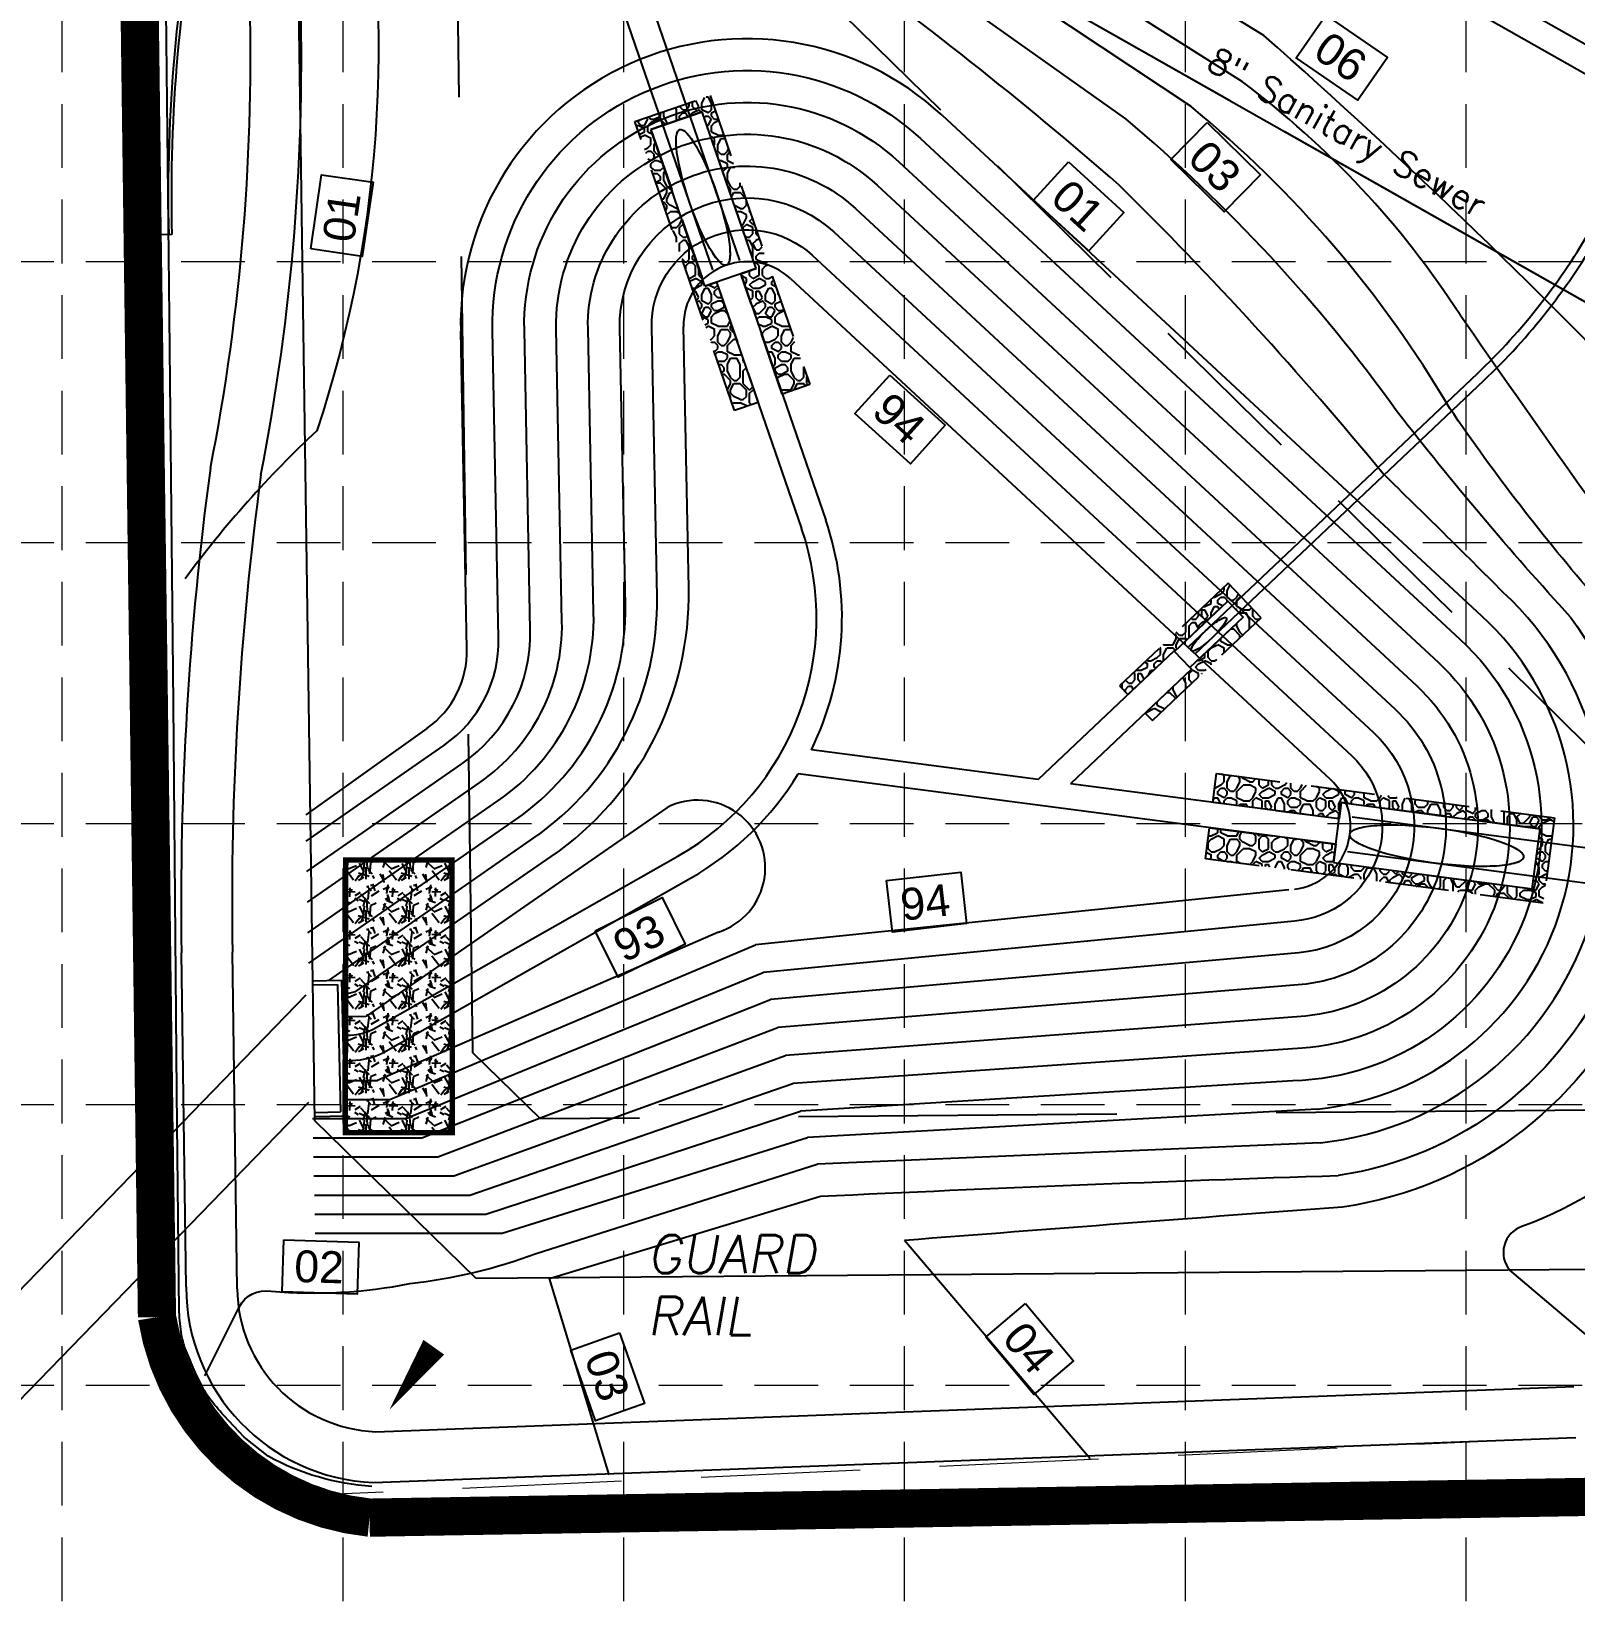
# Model space of a CAD drawing. Header units: feet. Extents: x 2467609 to 2470436, y 7119976 to 7121745.
# Drawn here: x 2467826.7 to 2468069, y 7120473.4 to 7120720.3 of the extents above; entities that cross this region are included whole.
import ezdxf
from ezdxf.enums import TextEntityAlignment as Align

# ---------------------------------------------------------------- set-up
doc = ezdxf.new("R2010")
doc.units = ezdxf.units.FT
doc.header["$LTSCALE"] = 100
doc.header["$MEASUREMENT"] = 0
for name, pattern in [('06117 BASE$0$DASHED', [0.75, 0.5, -0.25]), ('06117 BASE$0$HIDDEN', [0.375, 0.25, -0.125]), ('06117 BASE$0$HIDDEN2', [0.1875, 0.125, -0.0625]), ('06117 BASE$0$PL2', [2.8500000000000005, 2.25, -0.2, 0, -0.2, 0, -0.2]), ('06117 WS Base$0$DASHED_SS3', [1.1, 1, -0.1]), ('ACAD_ISO02W100', [15, 12, -3]), ('HIDDEN', [0.375, 0.25, -0.125]), ('HIDDEN2', [0.1875, 0.125, -0.0625]), ('SDASH', [0.15000000000000002, 0.1, -0.05])]:
    doc.linetypes.add(name, pattern=pattern)
for name, color, linetype in [('06117 BASE$0$CP-Headwall', 1, 'Continuous'), ('06117 BASE$0$CPSAWCUT', 7, '06117 BASE$0$HIDDEN2'), ('06117 BASE$0$flume', 5, 'Continuous'), ('06117 TOPO$0$EXSTM', 253, 'Continuous'), ('06117 TOPO$0$GUTTER', 253, 'Continuous'), ('06117 TOPO$0$TEXT1', 253, 'Continuous'), ('06117 WS Base$0$CPSEWER', 7, '06117 WS Base$0$DASHED_SS3'), ('06117 WS Base$0$LINE-B', 1, 'Continuous'), ('CPCONT', 253, 'Continuous'), ('ESMT', 7, 'HIDDEN2'), ('GRID', 254, 'HIDDEN'), ('LEGEND', 7, 'Continuous'), ('LIMITS OF DISTURBANCE', 1, 'HIDDEN'), ('proposed ec', 6, 'SDASH')]:
    doc.layers.add(name, color=color, linetype=linetype)
for name, color, linetype, lineweight in [('06117 BASE$0$CPCURB', 8, 'Continuous', 25), ('06117 BASE$0$CPCURB2', 8, 'Continuous', 25), ('06117 BASE$0$CPWALK', 8, 'Continuous', 25), ('06117 BASE$0$LANDSCAPE-SETBACK', 8, '06117 BASE$0$DASHED', 25), ('06117 BASE$0$PROP-ROW', 1, '06117 BASE$0$PL2', 25), ('06117 BASE$0$ROAD-FUTURE', 8, '06117 BASE$0$HIDDEN', 18)]:
    doc.layers.add(name, color=color, linetype=linetype, lineweight=lineweight)
doc.styles.add('06117 TOPO$0$STD60CL', font='ROMANS.shx', dxfattribs={"oblique": 10, "height": 6})
doc.styles.add('C80', font='SIMPLEX.shx', dxfattribs={"height": 8})
doc.styles.get("Standard").update_dxf_attribs({"font": 'ARIAL.TTF'})
pattern_1 = [(0, (0, 0), (10, 10), [1, -1.5, 0.5, -1.5, 0.5, -5]), (0, (5, 1), (10, 10), [0.5, -9.5]), (0, (2, 1.5), (10, 10), [0.5, -1, 0.5, -8]), (0, (7, 2), (10, 10), [1, -9]), (0, (8, 2.5), (10, 10), [0.5, -9.5]), (0, (5, 3.5), (10, 10), [1, -9]), (0, (0, 4), (10, 10), [0.5, -1, 0.5, -2.5, 1.5, -4]), (0, (7, 5), (10, 10), [1, -9]), (0, (1, 5.5), (10, 10), [1, -0.5, 0.5, -4, 0.5, -3.5]), (0, (0.5, 6), (10, 10), [0.5, -9.5]), (0, (4, 6.5), (10, 10), [0.5, -0.5, 0.5, -8.5]), (0, (2.5, 7), (10, 10), [0.5, -9.5]), (0, (9, 7.5), (10, 10), [0.5, -9.5]), (0, (4.5, 8), (10, 10), [0.5, -4, 0.5, -5]), (0, (4.5, 8.5), (10, 10), [1, -9]), (0, (6.5, 9), (10, 10), [1, -9]), (0, (0.5, 9.5), (10, 10), [0.5, -6, 1, -2.5]), (90, (0, 4.5), (-9.999999999999998, 10), [2, -2, 1, -5]), (90, (0.5, 4.5), (-9.999999999999998, 10), [0.5, -3.5, 1, -5]), (90, (1, 2), (-9.999999999999998, 10), [1.5, -8.5]), (90, (1.5, 2), (-9.999999999999998, 10), [1, -9]), (90, (2, 0.5), (-9.999999999999998, 10), [0.5, -6, 0.5, -0.5, 1, -1.5]), (90, (3, 0.5), (-9.999999999999998, 10), [0.5, -3.5, 0.5, -5.5]), (90, (3.5, 4.5), (-9.999999999999998, 10), [1, -1.5, 0.5, -0.5, 1, -5.5]), (90, (4, 2.5), (-9.999999999999998, 10), [1, -5.5, 0.5, -3]), (90, (4.5, 0.5), (-9.999999999999998, 10), [0.5, -0.5, 1, -8]), (90, (5.5, 7), (-9.999999999999998, 10), [0.5, -9.5]), (90, (6, 7), (-9.999999999999998, 10), [1, -1, 0.5, -0.5, 1, -6]), (90, (6.5, 2.5), (-9.999999999999998, 10), [0.5, -0.5, 0.5, -1, 0.5, -7]), (90, (8, 6), (-9.999999999999998, 10), [2, -8]), (90, (8.5, 5), (-9.999999999999998, 10), [2, -1.5, 1, -5.5]), (90, (9, 1), (-9.999999999999998, 10), [0.5, -1.5, 1, -7]), (90, (9.5, 2), (-9.999999999999998, 10), [1.5, -8.5]), (45, (4, 0), (5.551115123125783e-16, 9.999999983219684), [0.7071000000000001, -13.43503562]), (45, (9.5, 0.5), (5.551115123125783e-16, 9.999999983219684), [0.7071000000000001, -12.02083562, 0.7071000000000001, -0.7071000000000001]), (45, (3, 1), (5.551115123125783e-16, 9.999999983219684), [0.7071000000000001, -5.6568, 0.7071000000000001, -7.071135620000001]), (45, (5.5, 1), (5.551115123125783e-16, 9.999999983219684), [0.7071000000000001, -11.31373562, 0.7071000000000001, -1.4142]), (45, (6, 1), (5.551115123125783e-16, 9.999999983219684), [1.4142, -5.6568, 1.4142, -5.65693562]), (45, (3.5, 2), (5.551115123125783e-16, 9.999999983219684), [0.707, -6.364, 0.707, -0.707, 0.707, -4.95013562]), (45, (8.5, 2.5), (5.551115123125783e-16, 9.999999983219684), [0.7071000000000001, -0.7071000000000001, 0.7071000000000001, -12.02083562]), (45, (1.5, 3), (5.551115123125783e-16, 9.999999983219684), [0.7071000000000001, -8.4852, 0.7071000000000001, -4.24273562]), (45, (9.5, 4), (5.551115123125783e-16, 9.999999983219684), [0.707, -0.707, 0.707, -2.8284, 0.707, -8.48573562]), (45, (3.5, 5.5), (5.551115123125783e-16, 9.999999983219684), [0.7071000000000001, -13.43503562]), (45, (1, 6), (5.551115123125783e-16, 9.999999983219684), [1.41421, -12.72792562]), (45, (0, 7), (5.551115123125783e-16, 9.999999983219684), [0.7071000000000001, -0.7071000000000001, 0.7071000000000001, -12.02083562]), (45, (5.5, 8.5), (5.551115123125783e-16, 9.999999983219684), [0.7071000000000001, -13.43503562]), (45, (8.5, 9.5), (5.551115123125783e-16, 9.999999983219684), [0.7071000000000001, -13.43503562]), (135, (4.5, 1), (5.551115123125783e-16, 9.999999983219684), [0.7071000000000001, -13.43503562]), (135, (5, 1), (5.551115123125783e-16, 9.999999983219684), [0.7071000000000001, -13.43503562]), (135, (2, 1.5), (5.551115123125783e-16, 9.999999983219684), [0.7071000000000001, -2.8284, 1.4142, -9.19243562]), (135, (0, 1.5), (5.551115123125783e-16, 9.999999983219684), [0.7071000000000001, -13.43503562]), (135, (6.5, 3), (5.551115123125783e-16, 9.999999983219684), [0.7071000000000001, -5.656854, 0.7071000000000001, -7.07108162]), (135, (7, 3), (5.551115123125783e-16, 9.999999983219684), [0.707, -4.243, 0.707, -4.242, 0.707, -3.53613562]), (135, (1, 3.5), (5.551115123125783e-16, 9.999999983219684), [0.7071000000000001, -13.43503562]), (135, (9, 4), (5.551115123125783e-16, 9.999999983219684), [1.414, -3.5355, 0.707, -0.707, 0.707, -7.07163562]), (135, (2.5, 5.5), (5.551115123125783e-16, 9.999999983219684), [0.7071000000000001, -13.43503562]), (135, (6.5, 5.5), (5.551115123125783e-16, 9.999999983219684), [1.41421, -12.72792562]), (135, (7, 5.5), (5.551115123125783e-16, 9.999999983219684), [0.7071000000000001, -13.43503562]), (135, (4, 6.5), (5.551115123125783e-16, 9.999999983219684), [0.7071000000000001, -13.43503562]), (135, (1, 8), (5.551115123125783e-16, 9.999999983219684), [0.7071000000000001, -13.43503562]), (135, (9, 8), (5.551115123125783e-16, 9.999999983219684), [0.7071000000000001, -13.43503562]), (26.56505119999999, (1, 0), (10.00000000000094, 4.000644815427279e-09), [1.118, -21.24267977]), (26.56505119999999, (0, 1), (10.00000000000094, 4.000644815427279e-09), [1.118, -21.24267977]), (26.56505119999999, (0, 1.5), (10.00000000000094, 4.000644815427279e-09), [1.118, -21.24267977]), (26.56505119999999, (2.5, 1.5), (10.00000000000094, 4.000644815427279e-09), [1.118, -21.24267977]), (26.56505119999999, (2, 3.5), (10.00000000000094, 4.000644815427279e-09), [1.118, -21.24267977]), (26.56505119999999, (2, 4), (10.00000000000094, 4.000644815427279e-09), [1.118, -21.24267977]), (26.56505119999999, (4, 6), (10.00000000000094, 4.000644815427279e-09), [1.118, -21.24267977]), (26.56505119999999, (4.5, 6.5), (10.00000000000094, 4.000644815427279e-09), [1.118, -21.24267977]), (26.56505119999999, (0.5, 7.5), (10.00000000000094, 4.000644815427279e-09), [1.118, -21.24267977]), (26.56505119999999, (3.5, 7.5), (10.00000000000094, 4.000644815427279e-09), [1.118, -21.24267977]), (63.43494882, (8.5, 0), (5.099864974766888e-10, 10.00000000000094), [1.117999999999999, -21.24267976999998]), (63.43494882, (6, 1.5), (5.099864974766888e-10, 10.00000000000094), [1.117999999999999, -21.24267976999998]), (63.43494882, (4.5, 2.5), (5.099864974766888e-10, 10.00000000000094), [1.117999999999999, -21.24267976999998]), (63.43494882, (6, 4), (5.099864974766888e-10, 10.00000000000094), [1.117999999999999, -21.24267976999998]), (63.43494882, (6.5, 4), (5.099864974766888e-10, 10.00000000000094), [1.117999999999999, -21.24267976999998]), (63.43494882, (3, 5.5), (5.099864974766888e-10, 10.00000000000094), [1.117999999999999, -21.24267976999998]), (63.43494882, (2, 6), (5.099864974766888e-10, 10.00000000000094), [1.117999999999999, -21.24267976999998]), (63.43494882, (6, 8), (5.099864974766888e-10, 10.00000000000094), [1.117999999999999, -21.24267976999998]), (63.43494882, (2, 9), (5.099864974766888e-10, 10.00000000000094), [1.117999999999999, -21.24267976999998]), (116.5650512, (0.5, 6), (-4.000648146096353e-09, 10.00000000000094), [1.117999999999999, -21.24267976999998]), (116.5650512, (6.5, 6), (-4.000648146096353e-09, 10.00000000000094), [1.117999999999999, -21.24267976999998]), (116.5650512, (0, 6.5), (-4.000648146096353e-09, 10.00000000000094), [1.117999999999999, -21.24267976999998]), (116.5650512, (8, 8), (-4.000648146096353e-09, 10.00000000000094), [1.117999999999999, -21.24267976999998]), (116.5650512, (1.5, 8.5), (-4.000648146096353e-09, 10.00000000000094), [1.117999999999999, -21.24267976999998]), (116.5650512, (3.5, 9), (-4.000648146096353e-09, 10.00000000000094), [1.117999999999999, -21.24267976999998]), (153.4349488, (4, 0), (-10.00000000000094, 4.000645925650304e-09), [1.118, -21.24267977]), (153.4349488, (2, 1), (-10.00000000000094, 4.000645925650304e-09), [1.118, -21.24267977]), (153.4349488, (9, 1.5), (-10.00000000000094, 4.000645925650304e-09), [1.118, -21.24267977]), (153.4349488, (8, 2.5), (-10.00000000000094, 4.000645925650304e-09), [1.118, -21.24267977]), (153.4349488, (4, 3.5), (-10.00000000000094, 4.000645925650304e-09), [1.118, -21.24267977]), (153.4349488, (1.5, 4), (-10.00000000000094, 4.000645925650304e-09), [1.118, -21.24267977]), (153.4349488, (4.5, 4), (-10.00000000000094, 4.000645925650304e-09), [1.118, -21.24267977]), (153.4349488, (3, 5), (-10.00000000000094, 4.000645925650304e-09), [1.118, -21.24267977]), (153.4349488, (3, 7.5), (-10.00000000000094, 4.000645925650304e-09), [1.118, -21.24267977]), (153.4349488, (0, 9.5), (-10.00000000000094, 4.000645925650304e-09), [1.118, -21.24267977]), (153.4349488, (6, 9.5), (-10.00000000000094, 4.000645925650304e-09), [1.118, -21.24267977]), (153.4349488, (7, 9.5), (-10.00000000000094, 4.000645925650304e-09), [1.118, -21.24267977])]

# ---------------------------------------------------------------- blocks, each defined once
blk = doc.blocks.new('A$C33441F11')
at = {"layer": 'LEGEND', "linetype": 'ACAD_ISO02W100'}
h = blk.add_hatch(dxfattribs=at)
h.set_pattern_fill('GRAVEL', color=240, scale=13.43824020007716, style=0)
h.set_pattern_definition([(228.0128, (-955.3347162189893, -677.6715408712626), (-107.505897843934, -120.9441798295349), [1.80792708355758, -178.9851037899653]), (184.9697, (-956.5441578365862, -679.0153648918495), (161.2588965314725, 13.43812338154986), [3.102459638511414, -307.1434101449485]), (132.5103999999999, (-959.6349530830048, -679.2841296950355), (134.3822772716866, -147.8207587624134), [2.187584245690162, -216.57110908813]), (267.2737, (-964.8758667609654, -682.6436897451058), (13.43818668533861, 268.7648079654675), [2.825228743183823, -279.6975918222377]), (292.8337, (-965.0102491630241, -685.4657201878726), (-67.19133411202938, 161.2588341815338), [2.770360408446909, -274.2660567069697]), (357.2737, (-963.9351899470203, -688.0189858255908), (-268.7648079654675, 13.43818668533862), [2.825228743183823, -279.6975918222377]), (37.6942, (-961.1131595047191, -688.1533682271838), (-174.6972213131818, -134.3822730630141), [3.736220484587252, -369.8855323328535]), (72.2553, (-958.1567466608249, -685.8688673935831), (94.06782603236061, 295.6412337561844), [3.527376793637858, -349.2104235143097]), (121.4296, (-957.081687444821, -682.5093073435128), (-107.5060322534571, 174.697055900198), [2.834796770206279, -280.6451893299462]), (175.2364, (-958.5598938670009, -680.0904241073877), (147.8206549177187, -13.43812641394532), [3.236358263864956, -158.5814877381817]), (222.3974, (-961.7850715150125, -679.8216593032703), (-161.2589811864138, -147.8205357970525), [4.185313033833631, -414.3462994290541]), (138.8141, (-951.572008962743, -682.7780721476302), (-94.06772100042313, 80.62940509651757), [1.428498371508403, -141.4219435001409]), (171.4692, (-952.6470681787468, -681.837395333685), (174.6970995519368, -26.87658669716901), [2.717709383342982, -269.0538739864842]), (225, (-955.3347162189893, -681.4342481270432), (-1.491944368056904e-15, -13.43824435852651), [1.900449367335113, -17.10408462073662]), (203.1986, (-956.2753930329345, -679.8216593032703), (67.19119738102526, 26.87649820938175), [1.023429497157477, -101.3191573861048]), (291.8014, (-957.2160698468797, -680.224806509912), (-13.43823899736338, 40.31472426901578), [1.44733878426891, -70.91980200277965]), (30.9638, (-956.6785402386449, -681.5686305295676), (40.31469402326255, 26.87651377457123), [2.350737919959275, -76.0069956511603]), (161.5651, (-954.6628042086959, -680.359188911505), (26.87648624031893, -13.43821874220036), [1.699816441147962, -40.79563490227167]), (16.38950000000001, (-965.0102491630241, -680.224806509912), (134.3824315435596, 40.31462263301427), [2.381256163453672, -235.7449649027226]), (70.3462, (-962.7257483289577, -679.5528944991529), (-53.75289693334857, -147.8206708996381), [1.997742226383671, -197.7760638265372]), (293.1986, (-954.6628042086959, -677.6715408712626), (-26.87649820938175, 67.19119738102526), [2.046845556074754, -100.2957413271875]), (343.6105, (-953.8565097968094, -679.5528944991529), (-134.3824315435596, 40.3146226330143), [2.381256163453651, -235.7449649027198]), (339.444, (-965.0102491630241, -688.5565154338256), (-67.19122578778993, 26.87642659910591), [2.296326485389184, -112.5200515370308]), (294.7751, (-962.8601307310164, -689.3628098452464), (-67.19109603758623, 147.8206881843447), [1.924060355366626, -190.4822573843408]), (66.80140000000002, (-954.5284218066372, -691.1097810715437), (26.87649820938178, 67.19119738102526), [2.046845556074753, -100.2957413271875]), (17.35400000000001, (-953.7221273947507, -689.2284274436533), (-174.6971497341113, -53.75288692034613), [2.252665642979134, -223.0132939341253]), (69.444, (-961.1131595047191, -691.1097810715437), (-26.87642659910595, -67.19122578778992), [1.148163242694594, -113.6682147797255]), (101.3098999999995, (-955.3347162189893, -691.1097810715437), (-13.43820838049606, 53.75297090896888), [0.6852158678019321, -67.83662623895503]), (165.9638, (-955.4690986205824, -690.4378690617159), (40.31472793737275, -13.43821409443096), [2.770360408446907, -52.63691495169223]), (186.009, (-958.1567466608249, -689.7659570518881), (134.3823986533871, 13.43823102823421), [2.567375790224742, -254.1698403997641]), (303.6901, (-956.6785402386449, -682.7780721476302), (-13.43825813350534, 26.87647445737694), [1.938089878135529, -46.5141705134929]), (353.1572, (-955.6034810226411, -684.3906609714031), (228.4500748744599, -26.87658787818836), [3.383668252938229, -334.9825791965559]), (60.94540000000001, (-952.2439209725708, -684.7938081771135), (-53.75296116581909, -94.06768656847994), [1.383547458039144, -136.9716014930814]), (90, (-951.572008962743, -683.584366559051), (-13.43824020007716, 13.43824020007716), [0.8062944120046295, -12.63194578807253]), (120.2564, (-958.4255114649422, -689.3628098452464), (53.75289208793505, -94.06771440290593), [1.86689408155552, -184.8231053565653]), (48.01279999999999, (-959.3661882788874, -687.7502210214734), (107.505897843934, 120.9441798295349), [3.615854167115161, -177.1771767064077]), (0, (-956.9473050427623, -685.0625729812309), (13.43824020007716, 13.43824020007716), [3.493942452020062, -9.944297748057098]), (325.3048, (-953.4533625906333, -685.0625729812309), (-134.3823248516669, 94.06779709833846), [2.124773910995, -210.3524559296226]), (254.0546, (-951.7063913648017, -686.2720145992935), (-13.43823871241533, -53.75296250229068), [1.956634649611636, -95.87523221337212]), (207.646, (-952.2439209725708, -688.1533682271838), (-255.3265074573383, -134.3825056521917), [3.185736413031293, -315.3884289814657]), (175.4261, (-955.065951414872, -689.6315746493638), (-174.6971301037356, 13.43817033683104), [3.370297203939121, -333.6590603574878])])
h.paths.add_polyline_path([(0.8398841135203838, 0.9933449644595385), (86.35912009794265, 0.841381317935884), (86.35912009794265, 34.43698181863874), (0.8398841135203838, 34.30803080741316)])
at = {"layer": 'LEGEND', "color": 240, "const_width": 1.679780025009645}
blk.add_lwpolyline([(0.8398841135203838, 0.9933449644595385), (86.35912009794265, 0.841381317935884), (86.35912009794265, 34.43698181863874), (0.8398841135203838, 34.30803080741316)], close=True, dxfattribs=at)

msp = doc.modelspace()

# ---------------------------------------------------------------- hatches: boundary and pattern name
at = {"layer": 'proposed ec'}
h = msp.add_hatch(dxfattribs=at)
h.set_pattern_fill('AGGREGAT', color=1, scale=10, style=0)
h.set_pattern_definition(pattern_1)
h.paths.add_polyline_path([(2467944.617884048, 7120663.355229488), (2467938.097524281, 7120682.262500801), (2467940.524463463, 7120683.099454815), (2467932.047995763, 7120707.678907523), (2467924.012405455, 7120704.907754621), (2467932.488873155, 7120680.328301914), (2467934.316070018, 7120680.958428848), (2467940.836429785, 7120662.051157534), (2467937.118505791, 7120660.768994623), (2467921.469642348, 7120706.146445776), (2467933.286686917, 7120710.221670631), (2467948.935550363, 7120664.844219478)])
h = msp.add_hatch(dxfattribs=at)
h.set_pattern_fill('AGGREGAT', color=1, scale=10, style=0)
h.set_pattern_definition(pattern_1)
h.paths.add_polyline_path([(2468001.634614903, 7120613.292199911), (2468002.754790589, 7120612.108500252), (2468019.823488078, 7120628.261195569), (2468014.66837255, 7120633.708652216), (2467997.599675061, 7120617.555956901), (2467998.885219955, 7120616.197510123), (2468006.148495482, 7120623.07099749), (2468006.237648063, 7120622.976789162), (2468014.590414918, 7120630.881299636), (2468016.996135498, 7120628.339153201), (2468008.643368642, 7120620.434642727), (2468008.89789043, 7120620.165687278)])
h = msp.add_hatch(dxfattribs=at)
h.set_pattern_fill('AGGREGAT', color=1, scale=10, style=0)
h.set_pattern_definition(pattern_1)
h.paths.add_polyline_path([(2468011.721066935, 7120595.299395498), (2468031.551348526, 7120592.699408563), (2468031.173118372, 7120589.81462082), (2468062.405811877, 7120585.719641401), (2468063.640805671, 7120595.139025155), (2468032.408112166, 7120599.234004575), (2468032.071345912, 7120596.665464882), (2468012.241064322, 7120599.265451817), (2468012.837829269, 7120603.817019667), (2468065.883832523, 7120596.862054624), (2468064.128841343, 7120583.476614548), (2468011.082838089, 7120590.431579595)])

# ---------------------------------------------------------------- linework, layer by layer
at = {"layer": '06117 BASE$0$CP-Headwall'}
for p, q in [((2467924.012405455, 7120704.907754621), (2467932.047995763, 7120707.678907523)), ((2467924.012405455, 7120704.907754621), (2467932.047995763, 7120707.678907523)), ((2467940.524463463, 7120683.099454814), (2467932.047995763, 7120707.678907523)), ((2467940.524463463, 7120683.099454814), (2467932.047995763, 7120707.678907523)), ((2467932.488873155, 7120680.328301912), (2467924.012405455, 7120704.907754621)), ((2467932.488873155, 7120680.328301912), (2467924.012405455, 7120704.907754621)), ((2467940.524463463, 7120683.099454815), (2467932.488873155, 7120680.328301914)), ((2467940.524463463, 7120683.099454815), (2467932.488873155, 7120680.328301914)), ((2468006.237648063, 7120622.976789162), (2468014.590414918, 7120630.881299636)), ((2468006.237648063, 7120622.976789162), (2468014.590414918, 7120630.881299636)), ((2468016.996135498, 7120628.339153201), (2468014.590414918, 7120630.881299636)), ((2468016.996135498, 7120628.339153201), (2468014.590414918, 7120630.881299636)), ((2468008.643368642, 7120620.434642727), (2468016.996135498, 7120628.339153201)), ((2468008.643368642, 7120620.434642727), (2468016.996135498, 7120628.339153201)), ((2468008.643368642, 7120620.434642727), (2468006.237648062, 7120622.976789162)), ((2468008.643368642, 7120620.434642727), (2468006.237648062, 7120622.976789162)), ((2468031.173118372, 7120589.81462082), (2468032.408112166, 7120599.234004575)), ((2468031.173118372, 7120589.81462082), (2468032.408112166, 7120599.234004575)), ((2468032.408112166, 7120599.234004575), (2468063.640805671, 7120595.139025155)), ((2468032.408112166, 7120599.234004575), (2468063.640805671, 7120595.139025155)), ((2468062.405811877, 7120585.719641401), (2468063.640805671, 7120595.139025155)), ((2468062.405811877, 7120585.719641401), (2468063.640805671, 7120595.139025155)), ((2468031.173118372, 7120589.81462082), (2468062.405811877, 7120585.719641401)), ((2468031.173118372, 7120589.81462082), (2468062.405811877, 7120585.719641401)), ((2467870.758018352, 7120571.274463126), (2467875.423352396, 7120571.385952147)), ((2467870.758018352, 7120571.274463126), (2467875.423352396, 7120571.385952147)), ((2467870.773945341, 7120570.607987405), (2467874.772803666, 7120570.703549437)), ((2467870.773945341, 7120570.607987405), (2467874.772803666, 7120570.703549437)), ((2467874.772803665, 7120570.703549436), (2467875.250613823, 7120550.709257815)), ((2467874.772803665, 7120570.703549436), (2467875.250613823, 7120550.709257815)), ((2467875.423352396, 7120571.385952147), (2467875.933016533, 7120550.058709086)), ((2467875.423352396, 7120571.385952147), (2467875.933016533, 7120550.058709086)), ((2467871.251755498, 7120550.613695784), (2467875.250613824, 7120550.709257816)), ((2467871.251755498, 7120550.613695784), (2467875.250613824, 7120550.709257816)), ((2467871.267682488, 7120549.947220063), (2467875.933016533, 7120550.058709086)), ((2467871.267682488, 7120549.947220063), (2467875.933016533, 7120550.058709086))]:
    msp.add_line(p, q, dxfattribs=at)
for centre, major_axis, ratio in [((2467932.186929962, 7120694.23994561), (3.667702370323241, -10.6353401131928), 0.2000000000186218), ((2467932.186929962, 7120694.23994561), (3.667702370323241, -10.6353401131928), 0.2000000000186218), ((2468011.616891781, 7120625.657971181), (-2.723728322889656, -2.577557763084769), 0.1999999996782104), ((2468011.616891781, 7120625.657971181), (-2.723728322889656, -2.577557763084769), 0.1999999996782104), ((2468047.406962021, 7120592.476822987), (-13.6333185932599, 1.787491017021239), 0.2000000000157447), ((2468047.406962021, 7120592.476822987), (-13.6333185932599, 1.787491017021239), 0.2000000000157447)]:
    msp.add_ellipse(centre, major_axis=major_axis, ratio=ratio, dxfattribs=at)
at = {"layer": '06117 BASE$0$CPCURB'}
msp.add_arc((2468098.191597622, 7120694.59087456), 250, 168.4178924013442, 181.4133076843127, dxfattribs=at)
msp.add_arc((2468098.191597622, 7120694.59087456), 250, 168.4178924013442, 181.4133076843127, dxfattribs=at)
at = {"layer": '06117 BASE$0$CPCURB2'}
msp.add_arc((2468098.191597622, 7120694.59087456), 249.5, 168.4178924013442, 181.4133076843127, dxfattribs=at)
msp.add_arc((2468098.191597622, 7120694.59087456), 249.5, 168.4178924013442, 181.4133076843127, dxfattribs=at)
at = {"layer": '06117 BASE$0$CPSAWCUT'}
for p in [(2467842.819979575, 7121008.379494289), (2467842.819979575, 7121008.379494289), (2467848.767498484, 7120688.437113979), (2467848.767498484, 7120688.437113979)]:
    msp.add_line(p, (2467846.768106908, 7120688.387785238), dxfattribs=at)
at = {"layer": '06117 BASE$0$CPWALK'}
for p, q in [((2468079.689198601, 7120713.167583905), (2467943.728331816, 7120790.195398525)), ((2468079.689198601, 7120713.167583905), (2467943.728331816, 7120790.195398525)), ((2467851.022531169, 7120523.200306412), (2467850.266129136, 7120575.654571873)), ((2467851.022531169, 7120523.200306412), (2467850.266129136, 7120575.654571873)), ((2467859.027474157, 7120522.915202604), (2467858.265297495, 7120575.769921638)), ((2467859.027474157, 7120522.915202604), (2467858.265297495, 7120575.769921638)), ((2467880.779100353, 7120500.486036765), (2468068.931454517, 7120507.593629989)), ((2467880.779100353, 7120500.486036765), (2468068.931454517, 7120507.593629989)), ((2467880.44418199, 7120492.506619097), (2468069.231798394, 7120499.59926988)), ((2467880.44418199, 7120492.506619097), (2468069.231798394, 7120499.59926988))]:
    msp.add_line(p, q, dxfattribs=at)
for centre, radius, start, end in [((2467528.026564408, 7120716.200485597), 333.0904811916766, 348.8428158273671, 1.863808276959207), ((2467528.026564408, 7120716.200485597), 333.0904811916766, 348.8428158273671, 1.863808276959207), ((2467529.033810891, 7120716.176000651), 340.0829376322827, 348.8958107861516, 1.846140292550708), ((2467529.033810891, 7120716.176000651), 340.0829376322827, 348.8958107861516, 1.846140292550708), ((2468364.24448771, 7120583.06625274), 514.0317948292709, 172.3216347044003, 180.8261604686069), ((2468364.24448771, 7120583.06625274), 514.0317948292709, 172.3216347044003, 180.8261604686069), ((2468364.24448771, 7120583.06625274), 506.0317948292709, 172.3216347044003, 180.8261604686069), ((2468364.24448771, 7120583.06625274), 506.0317948292709, 172.3216347044003, 180.8261604686069), ((2467881.693400313, 7120523.152075429), 30.67090706608589, 179.9099005152081, 267.665711626371), ((2467881.693400313, 7120523.152075429), 30.67090706608589, 179.9099005152081, 267.665711626371), ((2467881.680205942, 7120523.121781527), 22.65367370206626, 180.5224876392793, 267.7203180101242), ((2467881.680205942, 7120523.121781527), 22.65367370206626, 180.5224876392793, 267.7203180101242)]:
    msp.add_arc(centre, radius, start, end, dxfattribs=at)
at = {"layer": '06117 BASE$0$flume'}
for p, q in [((2467934.316070018, 7120680.958428848), (2467947.662264761, 7120642.25809113)), ((2467934.316070018, 7120680.958428848), (2467947.662264761, 7120642.25809113)), ((2467938.097524281, 7120682.262500801), (2467951.443719023, 7120643.562163084)), ((2467938.097524281, 7120682.262500801), (2467951.443719023, 7120643.562163084)), ((2468006.148495482, 7120623.07099749), (2467984.795471841, 7120602.863897027)), ((2468006.148495482, 7120623.07099749), (2467984.795471841, 7120602.863897027)), ((2468008.89789043, 7120620.165687278), (2467989.906777157, 7120602.193743807)), ((2468008.89789043, 7120620.165687278), (2467989.906777157, 7120602.193743807)), ((2467984.795471841, 7120602.863897027), (2467949.203368592, 7120607.53044717)), ((2467984.795471841, 7120602.863897027), (2467949.203368592, 7120607.53044717)), ((2468031.551348526, 7120592.699408563), (2467947.137775955, 7120603.767036863)), ((2468031.551348526, 7120592.699408563), (2467947.137775955, 7120603.767036863)), ((2468032.071345912, 7120596.665464882), (2467989.906777158, 7120602.193743807)), ((2468032.071345912, 7120596.665464882), (2467989.906777158, 7120602.193743807)), ((2467880.382064862, 7120563.675413053), (2467928.24062191, 7120590.845067226)), ((2467880.382064862, 7120563.675413053), (2467928.24062191, 7120590.845067226)), ((2467882.356854673, 7120560.196878131), (2467930.215411721, 7120587.366532304)), ((2467882.356854673, 7120560.196878131), (2467930.215411721, 7120587.366532304)), ((2467875.630403449, 7120562.72175978), (2467876.827225438, 7120562.750360626)), ((2467875.630403449, 7120562.72175978), (2467876.827225438, 7120562.750360626)), ((2467875.725965481, 7120558.722901453), (2467876.922787464, 7120558.751502301)), ((2467875.725965481, 7120558.722901453), (2467876.922787464, 7120558.751502301))]:
    msp.add_line(p, q, dxfattribs=at)
for centre, radius, start, end in [((2467907.011631437, 7120628.239317633), 47, 333.8569197623657, 19.02726090615898), ((2467907.011631437, 7120628.239317633), 47, 333.8569197623657, 19.02726090615898), ((2467907.011631437, 7120628.239317633), 43, 299.5838955270396, 19.02726090615898), ((2467907.011631437, 7120628.239317633), 43, 299.5838955270396, 19.02726090615898), ((2467907.011631437, 7120628.239317633), 47, 299.5838955270396, 328.6216663623548), ((2467907.011631437, 7120628.239317633), 47, 299.5838955270396, 328.6216663623548), ((2467876.63610138, 7120570.748077274), 8, 271.3689554711731, 299.5838955271487), ((2467876.63610138, 7120570.748077274), 8, 271.3689554711731, 299.5838955271487), ((2467876.63610138, 7120570.748077274), 12, 271.3689554711731, 299.5838955271487), ((2467876.63610138, 7120570.748077274), 12, 271.3689554711731, 299.5838955271487)]:
    msp.add_arc(centre, radius, start, end, dxfattribs=at)
at = {"layer": '06117 BASE$0$LANDSCAPE-SETBACK'}
for p, q in [((2467896.055608679, 7120559.9763099), (2467893.668952073, 7120725.483954658)), ((2467896.055608679, 7120559.9763099), (2467893.668952073, 7120725.483954658)), ((2467906.672000142, 7120549.596781585), (2467896.055608679, 7120559.9763099)), ((2467906.672000142, 7120549.596781585), (2467896.055608679, 7120559.9763099)), ((2468072.191364795, 7120550.944569611), (2467906.672000142, 7120549.596781585)), ((2468072.191364795, 7120550.944569611), (2467906.672000142, 7120549.596781585))]:
    msp.add_line(p, q, dxfattribs=at)
at = {"layer": '06117 BASE$0$PROP-ROW'}
for p, q in [((2467871.206856051, 7120549.307504201), (2467868.683579934, 7120724.289312049)), ((2467871.206856051, 7120549.307504201), (2467868.683579934, 7120724.289312049)), ((2467896.566495298, 7120524.51366587), (2467871.206856051, 7120549.307504201)), ((2467896.566495298, 7120524.51366587), (2467871.206856051, 7120549.307504201)), ((2468071.560693909, 7120525.938605399), (2467896.566495298, 7120524.51366587)), ((2468071.560693909, 7120525.938605399), (2467896.566495298, 7120524.51366587))]:
    msp.add_line(p, q, dxfattribs=at)
at = {"layer": '06117 BASE$0$ROAD-FUTURE'}
msp.add_line((2468069.231798394, 7120499.59926988), (2467874.684856877, 7120490.657705982), dxfattribs=at)
msp.add_line((2468069.231798394, 7120499.59926988), (2467874.684856877, 7120490.657705982), dxfattribs=at)
at = {"layer": '06117 TOPO$0$EXSTM'}
for p, q in [((2467869.810648722, 7120568.990680993, 603.9050817710272), (2467774.33004865, 7120470.573080801, 603.9050817710272)), ((2467870.212583853, 7120552.171431565, 603.9050817710272), (2467786.39832816, 7120465.779034566, 603.9050817710272))]:
    msp.add_line(p, q, dxfattribs=at)
at = {"layer": '06117 TOPO$0$EXSTM', "color": 5}
for p, q in [((2467869.810648722, 7120568.990680993, 603.9050817710272), (2467774.33004865, 7120470.573080801, 603.9050817710272)), ((2467870.212583853, 7120552.171431565, 603.9050817710272), (2467786.39832816, 7120465.779034566, 603.9050817710272))]:
    msp.add_line(p, q, dxfattribs=at)
at = {"layer": '06117 TOPO$0$GUTTER'}
msp.add_lwpolyline([(2467880.168734983, 7120491.893412765, -0.108293311529174), (2467863.903371005, 7120496.621459174), (2467860.136467513, 7120499.613337704), (2467856.942973515, 7120503.03417023, -0.02674633080122445), (2467854.638024097, 7120505.780792399, -0.04456647622114072), (2467853.501497988, 7120507.611292128, -0.01264449945319759), (2467852.101580643, 7120510.575115746, -0.01279292240712998), (2467850.868652861, 7120513.571134808, -0.05061164947764242), (2467850.305355718, 7120515.657700552, -0.02984591125816466), (2467849.929640572, 7120519.297246451), (2467849.544002465, 7120553.795416465), (2467849.026757074, 7120614.804737916), (2467848.374186124, 7120675.511922001), (2467847.776637101, 7120733.319610916), (2467849.844440263, 7120743.782974877), (2467849.699562806, 7120757.622393314), (2467847.577808393, 7120767.380628509), (2467847.45298841, 7120778.640047443)], format="xyb", dxfattribs=at)
at = {"layer": '06117 TOPO$0$TEXT1', "color": 7}
msp.add_lwpolyline([(2467882.957240636, 7120503.963608816, 0, 4, 0), (2467889.909276002, 7120513.744672372, 0, 0, -0.07843560659832016), (2467895.707299678, 7120519.670885786, 0, 0, -0.1814289756557671), (2467918.855509891, 7120524.989102778, 0, 0, 0)], format="xyseb", dxfattribs=at)
at = {"layer": '06117 WS Base$0$CPSEWER', "color": 7}
msp.add_line((2468206.266014077, 7120601.009373918), (2467922.052999822, 7120762.028554599), dxfattribs=at)
msp.add_line((2468206.266014077, 7120601.009373918), (2467922.052999822, 7120762.028554599), dxfattribs=at)
at = {"layer": '06117 WS Base$0$LINE-B'}
msp.add_lwpolyline([(2468206.266014077, 7120601.009373918), (2467922.052999822, 7120762.028554599), (2467902.028273885, 7120886.799185582), (2468129.846769548, 7121288.918860991)], dxfattribs=at)
msp.add_lwpolyline([(2468206.266014077, 7120601.009373918), (2467922.052999822, 7120762.028554599), (2467902.028273885, 7120886.799185582), (2468129.846769548, 7121288.918860991)], dxfattribs=at)
at = {"layer": 'CPCONT', "color": 35}
for p, q in [((2467969.713379956, 7120707.146843102), (2468054.457070371, 7120628.560180735)), ((2467945.914493937, 7120681.483386119), (2468030.658184353, 7120602.896723751)), ((2467895.114497534, 7120623.39292152), (2467894.123693065, 7120673.256991427)), ((2467929.93231731, 7120632.909171161), (2467929.116785738, 7120673.95230797)), ((2467888.822936896, 7120610.879584515), (2467869.792728653, 7120597.317373167)), ((2467926.503955494, 7120598.441779241), (2467879.251092125, 7120565.638571927)), ((2467877.575654015, 7120569.524874426), (2467908.348099954, 7120590.768516934)), ((2468024.15560366, 7120585.568721897), (2467940.44313874, 7120576.928052016)), ((2468025.062902234, 7120580.632220526), (2467941.617793373, 7120572.567539843)), ((2467934.600776674, 7120578.911104868), (2467881.074528906, 7120555.632482896)), ((2467882.992765043, 7120552.632482896), (2467940.44313874, 7120576.928052016)), ((2468025.751548132, 7120575.665060158), (2467942.757764922, 7120568.335777015)), ((2467885.510168169, 7120549.632482895), (2467941.617793373, 7120572.567539843)), ((2467877.575654015, 7120569.524874426), (2467875.480523898, 7120568.993571717)), ((2468026.908686695, 7120570.754718672), (2467943.940614611, 7120563.944843441)), ((2467888.027571297, 7120546.632482896), (2467942.757764922, 7120568.335777015)), ((2467879.251092125, 7120565.638571927), (2467875.560820575, 7120565.633502533)), ((2468026.79835305, 7120565.72400916), (2467945.125052186, 7120559.548015372)), ((2467890.544974424, 7120543.632482896), (2467943.940614611, 7120563.944843441)), ((2467893.062377553, 7120540.632482895), (2467945.125052186, 7120559.548015372)), ((2468026.250575669, 7120560.666597333), (2467946.306417, 7120555.1625939)), ((2467875.799818228, 7120555.632482897), (2467881.074528906, 7120555.632482896)), ((2467895.579780679, 7120537.632482896), (2467946.306417, 7120555.1625939)), ((2468024.821156019, 7120555.575892918), (2467947.482557152, 7120550.796567235)), ((2467875.871510215, 7120552.632482896), (2467882.992765043, 7120552.632482896)), ((2467870.8660066, 7120549.632482897), (2467885.510168169, 7120549.632482895)), ((2467898.097183807, 7120534.632482897), (2467947.482557152, 7120550.796567235)), ((2468028.643462385, 7120551.118003174), (2467948.595669801, 7120546.664509082)), ((2467870.936351658, 7120546.632482896), (2467888.027571297, 7120546.632482896)), ((2467900.614586934, 7120531.632482897), (2467948.595669801, 7120546.664509082)), ((2468029.166975423, 7120545.846904916), (2467950.08407384, 7120542.458553274)), ((2467871.006696716, 7120543.632482896), (2467890.544974424, 7120543.632482896)), ((2467905.995358407, 7120528.481445116), (2467950.08407384, 7120542.458553274)), ((2467871.077041774, 7120540.632482896), (2467893.062377553, 7120540.632482895)), ((2467871.147386831, 7120537.632482895), (2467895.579780679, 7120537.632482896)), ((2467908.065051765, 7120524.559442931), (2467950.627176583, 7120537.442078206)), ((2467871.217731889, 7120534.632482897), (2467898.097183807, 7120534.632482897)), ((2467871.288076947, 7120531.632482897), (2467900.614586934, 7120531.632482897)), ((2467917.452349772, 7120493.733013013), (2467908.065051765, 7120524.559442931))]:
    msp.add_line(p, q, dxfattribs=at)
for points in [[(2468049.462617809, 7120661.110638823, -0.1728307301245202), (2468049.462617809, 7120661.110638823, 0.08816930846166762), (2468008.817901474, 7120708.498778301), (2467956.815317153, 7120743.035317468, -0.09540893213393199), (2467925.686349518, 7120775.975902887), (2467907.381285377, 7120818.03417741, -0.137553210604377), (2467903.26234782, 7120892.146108546, -0.07627483703093174), (2467933.567151091, 7120954.437949591)], [(2468057.856911231, 7120632.226388875, 0.003739208499676062), (2468039.019738788, 7120650.83020541, 0.02546740962964389), (2467997.5543599, 7120696.147781602), (2467997.5543599, 7120696.147781602, 0.02507034359207289), (2467949.797185701, 7120733.847003951, -0.1113796064546239), (2467914.697112157, 7120771.386053942, -0.05775518877118186), (2467894.622139971, 7120817.964551754), (2467894.622139971, 7120817.964551754, -0.1647979902211149), (2467886.329600033, 7120904.323351996, 0.06491916894548729), (2467891.236203401, 7120948.164344756)], [(2468068.414834079, 7120628.369675031, -0.02054689027698543), (2468041.208376621, 7120660.584605885, 0.06221178365867288), (2467998.588974157, 7120706.551526531), (2467955.149062, 7120737.372316075, -0.1081071573762294), (2467920.437624386, 7120773.353204462), (2467900.435859718, 7120819.076436336, -0.1591571392558939), (2467897.706991903, 7120907.249014676, 0.01849698703331134), (2467911.752220918, 7120949.061998072)], [(2468051.06892377, 7120675.791586527, -0.2184498592331368), (2468051.06892377, 7120675.791586527, 0.0881586168427781), (2468016.910555273, 7120712.382565106), (2467959.481839013, 7120748.69831886, -0.1356532210287855), (2467932.150631966, 7120777.679516559), (2467913.83858859, 7120818.52941896, 0.003607390315822013), (2467913.83858859, 7120818.52941896, -0.2152244202504122), (2467918.128582862, 7120908.38851482, -0.03986933546873314)], [(2468085.489004065, 7120656.597137555, 0.02246660884262654), (2468020.271582141, 7120719.642396095), (2467963.148199567, 7120754.694288921, -0.1739107774468325), (2467937.816669909, 7120779.67834218), (2467922.27179161, 7120815.418931826, -0.199937144426317), (2467927.997206892, 7120874.828468611)], [(2467867.756559898, 7120800.56349684), (2467876.972534723, 7120757.580200955, -0.1335251607960653), (2467871.542292729, 7120657.617768726, 0.04677467831490428), (2467850.854525882, 7120634.357296456, 4.50684149825612)], [(2467869.844558935, 7120593.194079104), (2467891.491809158, 7120608.221723701, 0.251042193167744), (2467900.082592255, 7120625.048284166), (2467899.122706304, 7120673.356322362, -0.661756805452929), (2467966.313539096, 7120703.480634961), (2468051.057229511, 7120624.893972594, -0.6731115620719176), (2468024.821156019, 7120555.575892918, -0.64079589067039)], [(2467869.956908764, 7120588.402704969), (2467894.319267023, 7120605.315193054, 0.2510421931561658), (2467905.057745894, 7120626.348393634), (2467904.121719543, 7120673.455653297, -0.6617568054449432), (2467962.913698236, 7120699.814426821), (2468047.657388652, 7120621.227764454, -0.6574327527498114), (2468026.250575669, 7120560.666597333, -0.6596290167051914)], [(2467870.069258594, 7120583.611330838), (2467897.146724888, 7120602.408662408, 0.2510421931633832), (2467910.032899533, 7120627.648503104), (2467909.120732782, 7120673.554984231, -0.6617568054473211), (2467959.513857377, 7120696.14821868), (2468044.257547792, 7120617.561556313, -0.6467849279375811), (2468026.79835305, 7120565.72400916, -0.6364796319783723)], [(2467870.126876237, 7120578.781961309), (2467899.974182753, 7120599.50213176, 0.2510421931636093), (2467915.008053173, 7120628.948612574), (2467914.119746021, 7120673.654315166, -0.6617568054490354), (2467956.114016517, 7120692.482010541), (2468040.857706932, 7120613.895348173, -0.6380697163930149), (2468026.908686695, 7120570.754718672, -0.635882735742423)], [(2467870.293958254, 7120574.028582572), (2467902.801640619, 7120596.595601116, 0.2510421931596856), (2467919.983206812, 7120630.248722046), (2467919.11875926, 7120673.753646101, -0.6617568054340874), (2467952.714175656, 7120688.8158024), (2468037.457866073, 7120610.229140032, -0.6479919157535747), (2468025.751548132, 7120575.665060158, -0.6301635349821016)], [(2467873.433048942, 7120571.33838921), (2467905.629098482, 7120593.68907047, 0.2510421931646991), (2467924.958360451, 7120631.548831515), (2467924.117772499, 7120673.852977036, -0.6617568054325329), (2467949.314334797, 7120685.149594259), (2468034.058025213, 7120606.562931892, -0.6534979490176218), (2468025.062902234, 7120580.632220526)], [(2468051.06892377, 7120675.791586527), (2468051.06892377, 7120675.791586527, 0.002123197048308324), (2468086.323158672, 7120625.846312393, -0.519906287707347), (2468060.789961713, 7120532.698997166, 0.5247300562487901), (2468058.867310358, 7120525.83524595, 1.308040462892943)], [(2468072.402996153, 7120631.385394394, -0.02951685194816714), (2468049.462617809, 7120661.110638823)], [(2468072.402996153, 7120631.385394394, -0.5675216315554436), (2468032.615415493, 7120535.746141304, -0.5741780803084202)], [(2468068.414834079, 7120628.369675031, -0.5669211010747979), (2468031.950552412, 7120540.701739863, -0.5741780803114278)], [(2467950.627176583, 7120537.442078206, -0.003890144884443148), (2468031.950552412, 7120540.701739863)], [(2468032.615415493, 7120535.746141304), (2468032.615415493, 7120535.746141304, 0.0007068691369896625), (2467963.84768614, 7120530.513614634, 0.7106603893505273), (2467963.84768614, 7120530.513614634, 0.284777542637727)], [(2467853.970659147, 7120509.278101468), (2467859.363564811, 7120520.057756585, -0.3333336491846799), (2467864.34164302, 7120522.545370999, 0.07039752150483072), (2467886.138938504, 7120523.733602986, 0.06200627735377155), (2467905.995358407, 7120528.481445116, 0.007727704619964805)]]:
    msp.add_lwpolyline(points, format="xyb", dxfattribs=at)
for points in [[(2468029.97205403, 7120722.853287172), (2468039.651615464, 7120716.198420065), (2468035.034135542, 7120709.482255811), (2468025.354574107, 7120716.137122917)], [(2468011.350907226, 7120705.989987005), (2468019.745226622, 7120697.77314043), (2468014.043967156, 7120691.948741438), (2468005.649647759, 7120700.165588013)], [(2467870.595306512, 7120686.164068011), (2467872.290650339, 7120697.787620611), (2467880.355652976, 7120696.6113062), (2467878.660309149, 7120684.987753598)], [(2467989.599333073, 7120699.798333217), (2467998.274913988, 7120691.879023806), (2467992.7801007, 7120685.859471492), (2467984.104519784, 7120693.778780905)], [(2467961.517437695, 7120666.35485686), (2467970.226064407, 7120658.471901415), (2467964.756475321, 7120652.429420273), (2467956.047848607, 7120660.312375718)], [(2467960.980611232, 7120586.984380851), (2467972.649507503, 7120588.332722644), (2467973.585054533, 7120580.2362583), (2467961.916158262, 7120578.887916506)], [(2467915.24130158, 7120579.117691753), (2467925.764658277, 7120584.336899508), (2467929.386005878, 7120577.035267862), (2467918.86264918, 7120571.816060106)], [(2467866.365085851, 7120530.60618156), (2467878.105790421, 7120530.236016755), (2467877.848951551, 7120522.089728219), (2467866.108246981, 7120522.459893024)], [(2467982.838071589, 7120520.58602173), (2467990.384785869, 7120511.584451349), (2467984.139045743, 7120506.348163214), (2467976.592331464, 7120515.349733597)], [(2467919.085615508, 7120516.005040528), (2467923.002857883, 7120504.930909504), (2467915.31907144, 7120502.212930657), (2467911.401829064, 7120513.287061682)]]:
    msp.add_lwpolyline(points, close=True, dxfattribs=at)
for points in [[(2467992.990681489, 7120496.227210369), (2467963.84768614, 7120530.513614634)], [(2468090.676057879, 7120498.932986552), (2468058.867310358, 7120525.83524595)]]:
    msp.add_lwpolyline(points, dxfattribs=at)
for centre, radius, start, end in [((2467939.114812217, 7120674.15096984), 44.99999999985671, 47.15884406068383, 181.1383235511612), ((2467939.114812217, 7120674.150969839), 10.00000000020831, 47.15884405882226, 181.1383235457967), ((2467879.942184919, 7120631.915861817), 50, 304.6191131044844, 1.138323547579588), ((2468023.858502631, 7120595.564307469), 50.00000000015606, 276.0945480895448, 47.1588440628419), ((2468024.122671371, 7120595.648188752), 44.75907705746082, 275.7969176651545, 47.33378556847272), ((2467880.117457816, 7120623.094928717), 15, 305.4762380263122, 1.138323548092663), ((2468023.858502634, 7120595.564307471), 9.999999999539183, 276.8759982513691, 47.15884406077859), ((2467931.353198493, 7120589.008442714), 10.60674293132763, 287.8292015657548, 117.205604663567)]:
    msp.add_arc(centre, radius, start, end, dxfattribs=at)
at = {"layer": 'ESMT', "linetype": 'HIDDEN'}
msp.add_line((2467951.658381841, 7120725.485826925), (2468070.889479076, 7120608.369262542), dxfattribs=at)
at = {"layer": 'GRID', "color": 252, "linetype": 'HIDDEN', "lineweight": 0, "ltscale": 0.4}
for p, q in [((2467831.494177888, 7121698.887814995), (2467831.494177888, 7120154.774355648)), ((2467875.594177888, 7121698.887814995), (2467875.594177888, 7120154.774355648)), ((2467919.694177888, 7121698.887814995), (2467919.694177888, 7120154.774355648)), ((2467963.794177889, 7121698.887814995), (2467963.794177889, 7120154.774355648)), ((2468007.894177889, 7121698.887814995), (2468007.894177889, 7120154.774355648)), ((2468051.99417789, 7121698.887814995), (2468051.99417789, 7120154.774355648)), ((2467655.241622461, 7120684.169129607), (2470389.441622477, 7120684.169129607)), ((2467655.241622461, 7120640.069129608), (2470389.441622477, 7120640.069129608)), ((2467655.241622461, 7120595.969129607), (2470389.441622477, 7120595.969129607)), ((2467655.241622461, 7120551.869129607), (2470389.441622477, 7120551.869129607)), ((2467655.241622461, 7120507.769129607), (2470389.441622477, 7120507.769129607))]:
    msp.add_line(p, q, dxfattribs=at)
at = {"layer": 'LIMITS OF DISTURBANCE', "ltscale": 2, "const_width": 6}
msp.add_lwpolyline([(2467833.012198497, 7121530.087934529), (2467846.431849467, 7120518.466727835, 0.3392815486052846), (2467879.817389132, 7120486.992837713), (2468303.872233498, 7120494.219091174), (2468842.217548603, 7120504.920258623), (2470123.961913994, 7120515.281926342), (2470099.859403909, 7121608.525324959), (2469509.895363699, 7121601.531668294), (2469502.051750448, 7121540.913040131), (2468847.184089085, 7121534.84582644), (2468155.332724654, 7121530.344057045)], format="xyb", close=True, dxfattribs=at)
at = {"layer": 'proposed ec', "color": 5, "linetype": 'Continuous'}
for p, q in [((2467933.727564309, 7120682.871065022), (2467885.956070486, 7120821.39541439)), ((2467937.981700354, 7120684.338145969), (2467890.210206531, 7120822.862495339)), ((2468020.374774514, 7120742.174473513), (2468079.03121786, 7120708.943016908)), ((2468053.739250917, 7120666.552399927), (2468008.377651906, 7120623.625159083)), ((2468054.770274022, 7120665.462908599), (2468009.408675009, 7120622.535667753)), ((2468034.131141632, 7120596.990977723), (2468133.573707536, 7120583.952868771)), ((2468033.416145225, 7120591.537650285), (2468132.858711129, 7120578.499541333))]:
    msp.add_line(p, q, dxfattribs=at)
at = {"layer": 'proposed ec', "color": 5}
for p, q in [((2467924.012405455, 7120704.907754621), (2467932.047995763, 7120707.678907523)), ((2467940.524463463, 7120683.099454814), (2467932.047995763, 7120707.678907523)), ((2467932.488873155, 7120680.328301912), (2467924.012405455, 7120704.907754621)), ((2467940.524463463, 7120683.099454815), (2467932.488873155, 7120680.328301914)), ((2468006.237648063, 7120622.976789162), (2468014.590414918, 7120630.881299636)), ((2468016.996135498, 7120628.339153201), (2468014.590414918, 7120630.881299636)), ((2468008.643368642, 7120620.434642727), (2468016.996135498, 7120628.339153201)), ((2468008.643368642, 7120620.434642727), (2468006.237648062, 7120622.976789162)), ((2468031.173118372, 7120589.81462082), (2468032.408112166, 7120599.234004575)), ((2468032.408112166, 7120599.234004575), (2468063.640805671, 7120595.139025155)), ((2468062.405811877, 7120585.719641401), (2468063.640805671, 7120595.139025155)), ((2468031.173118372, 7120589.81462082), (2468062.405811877, 7120585.719641401))]:
    msp.add_line(p, q, dxfattribs=at)
at = {"layer": 'proposed ec', "color": 1}
for points in [[(2467944.617884048, 7120663.355229488), (2467938.097524281, 7120682.262500801), (2467940.524463463, 7120683.099454815), (2467932.047995763, 7120707.678907523), (2467924.012405455, 7120704.907754621), (2467932.488873155, 7120680.328301914), (2467934.316070018, 7120680.958428848), (2467940.836429785, 7120662.051157534), (2467937.118505791, 7120660.768994623), (2467921.469642348, 7120706.146445776), (2467933.286686917, 7120710.221670631), (2467948.935550363, 7120664.844219478)], [(2468001.634614903, 7120613.292199911), (2468002.754790589, 7120612.108500252), (2468019.823488078, 7120628.261195569), (2468014.66837255, 7120633.708652216), (2467997.599675061, 7120617.555956901), (2467998.885219955, 7120616.197510123), (2468006.148495482, 7120623.07099749), (2468006.237648063, 7120622.976789162), (2468014.590414918, 7120630.881299636), (2468016.996135498, 7120628.339153201), (2468008.643368642, 7120620.434642727), (2468008.89789043, 7120620.165687278)], [(2468011.721066935, 7120595.299395498), (2468031.551348526, 7120592.699408563), (2468031.173118372, 7120589.81462082), (2468062.405811877, 7120585.719641401), (2468063.640805671, 7120595.139025155), (2468032.408112166, 7120599.234004575), (2468032.071345912, 7120596.665464882), (2468012.241064322, 7120599.265451817), (2468012.837829269, 7120603.817019667), (2468065.883832523, 7120596.862054624), (2468064.128841343, 7120583.476614548), (2468011.082838089, 7120590.431579595)]]:
    msp.add_lwpolyline(points, close=True, dxfattribs=at)
at = {"layer": 'proposed ec', "color": 5, "linetype": 'Continuous'}
for radius in [99.25, 100.75]:
    msp.add_arc((2467985.519888774, 7120738.640409533), radius, 313.4206031226358, 330.4665375677667, dxfattribs=at)
at = {"layer": 'proposed ec', "color": 5}
for centre, major_axis, ratio in [((2467932.186929962, 7120694.23994561), (3.667702370323241, -10.6353401131928), 0.2000000000186218), ((2468011.616891781, 7120625.657971181), (-2.723728322889656, -2.577557763084769), 0.1999999996782104), ((2468047.406962021, 7120592.476822987), (-13.6333185932599, 1.787491017021239), 0.2000000000157447)]:
    msp.add_ellipse(centre, major_axis=major_axis, ratio=ratio, dxfattribs=at)

# ---------------------------------------------------------------- block references
at = {"layer": 'GRID', "color": 3, "xscale": 0.5, "yscale": 0.5, "zscale": 0.5, "rotation": 270}
msp.add_blockref('A$C33441F11', (2467875.592736306, 7120590.627861615), dxfattribs=at)

# ---------------------------------------------------------------- texts
at = {"style": 'C80'}
msp.add_text('8" Sanitary Sewer', height=4, rotation=331.1149890638946, dxfattribs=at).set_placement((2468010.964224433, 7120714.504849548))
at = {"layer": '06117 TOPO$0$TEXT1', "color": 7, "style": '06117 TOPO$0$STD60CL', "oblique": 10}
for s, p in [('GUARD', (2467923.435629609, 7120525.360123272)), ('RAIL', (2467923.435629609, 7120515.645837558))]:
    msp.add_text(s, height=6, dxfattribs=at).set_placement(p)
at = {"layer": 'CPCONT', "color": 35}
for s, height, rotation, p in [('06', 4.999999999999996, 325.490799281806, (2468030.924196275, 7120714.247872266)), ('03', 4.999999999999996, 315.6121218209485, (2468010.812565953, 7120697.348810625)), ('01', 4.999999999999996, 317.6093095328869, (2467989.362467645, 7120691.143644585)), ('01', 4.999999999999996, 81.70168509787442, (2467877.895326394, 7120690.819113689)), ('94', 4.999999999999996, 317.8489437821285, (2467961.31677166, 7120657.699253259)), ('94', 4.999999999999996, 6.591299859524246, (2467967.355148697, 7120581.125625637)), ('93', 4.999999999999996, 26.37976340738102, (2467923.222888546, 7120575.762992052)), ('02', 4.999999999999995, 358.1941580034166, (2467871.815710266, 7120523.879337272)), ('04', 4.999999999999995, 309.9757122665584, (2467981.453637247, 7120512.039497168)), ('03', 4.999999999999995, 289.4801688510541, (2467914.796383344, 7120508.484254132))]:
    msp.add_text(s, height=height, rotation=rotation, dxfattribs=at).set_placement(p, align=Align.CENTER)

doc.saveas('drawing.dxf')
